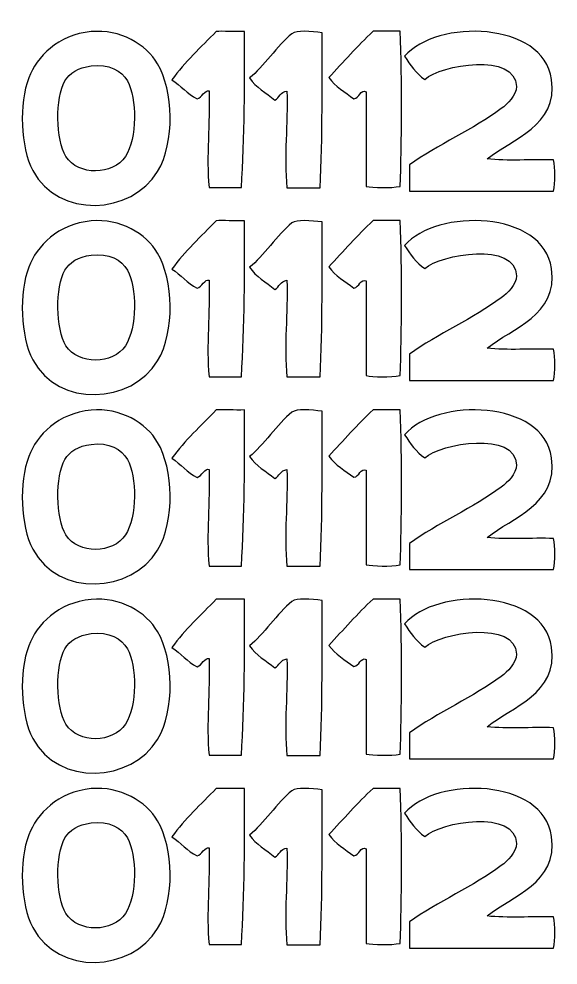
# Model space of a CAD drawing. Header units: centimetres. Extents: x -11.1 to 11, y -11.1 to 11.
# Drawn here: x 4.76 to 10.97, y -0.05 to 10.86 of the extents above; entities that cross this region are included whole.
import ezdxf

# ---------------------------------------------------------------- set-up
doc = ezdxf.new("R2010")
doc.units = ezdxf.units.CM
doc.header["$MEASUREMENT"] = 0
doc.layers.add('Layer 1', color=7, linetype='Continuous')

msp = doc.modelspace()

# ---------------------------------------------------------------- linework, layer by layer
at = {"layer": 'Layer 1'}
for points, knots in [([(10.1523, 9.24504), (10.38442, 9.21797), (10.66678, 9.24118), (10.91819, 9.23345), (10.91819, 9.23345), (10.93732, 9.13913), (10.93732, 8.96805), (10.91819, 8.87372), (10.91819, 8.87372), (10.3651, 8.87372), (9.81191, 8.87372), (9.2588, 8.87372), (9.2588, 8.87372), (9.2588, 8.97429), (9.2588, 9.07483), (9.2588, 9.17542), (9.2588, 9.17542), (9.57569, 9.40661), (9.9972, 9.5891), (10.31478, 9.82526), (10.31478, 9.82526), (10.38661, 9.87868), (10.49012, 9.97538), (10.48888, 10.08056), (10.48888, 10.08056), (10.48428, 10.47542), (9.6156, 10.33072), (9.43287, 10.16179), (9.43287, 10.16179), (9.33317, 10.22844), (9.26735, 10.32893), (9.2008, 10.42868), (9.2008, 10.42868), (9.56847, 10.85858), (10.80256, 10.83352), (10.89501, 10.16179), (10.89501, 10.16179), (10.96941, 9.62118), (10.44083, 9.47896), (10.1523, 9.24504)], [0, 0, 0, 0, 0.09090909, 0.09090909, 0.09090909, 0.09090909, 0.18181818, 0.18181818, 0.18181818, 0.18181818, 0.27272727, 0.27272727, 0.27272727, 0.27272727, 0.36363636, 0.36363636, 0.36363636, 0.36363636, 0.45454545, 0.45454545, 0.45454545, 0.45454545, 0.54545455, 0.54545455, 0.54545455, 0.54545455, 0.63636364, 0.63636364, 0.63636364, 0.63636364, 0.72727273, 0.72727273, 0.72727273, 0.72727273, 0.81818182, 0.81818182, 0.81818182, 0.81818182, 1, 1, 1, 1]), ([(5.58882, 10.71208), (5.92339, 10.74327), (6.22477, 10.56489), (6.35471, 10.34076), (6.35471, 10.34076), (6.53381, 10.03183), (6.56045, 9.44102), (6.35471, 9.0991), (6.35471, 9.0991), (6.05549, 8.60187), (5.21113, 8.55393), (4.91577, 9.11069), (4.91577, 9.11069), (4.77279, 9.38027), (4.75662, 9.88417), (4.86936, 10.17828), (4.86936, 10.17828), (4.96308, 10.42273), (5.20457, 10.67623), (5.58882, 10.71208)], [0, 0, 0, 0, 0.16666667, 0.16666667, 0.16666667, 0.16666667, 0.33333333, 0.33333333, 0.33333333, 0.33333333, 0.5, 0.5, 0.5, 0.5, 0.66666667, 0.66666667, 0.66666667, 0.66666667, 1, 1, 1, 1]), ([(7.35481, 10.71398), (7.35814, 10.14581), (7.3573, 9.48152), (7.31999, 8.91534), (7.31999, 8.91534), (7.19622, 8.91534), (7.07245, 8.91534), (6.94867, 8.91534), (6.94867, 8.91534), (6.91271, 9.27644), (6.96095, 9.65334), (6.94867, 10.02934), (6.94867, 10.02934), (6.898, 10.0454), (6.86673, 9.95153), (6.80939, 9.9365), (6.80939, 9.9365), (6.6962, 9.99346), (6.62315, 10.09062), (6.5193, 10.15698), (6.5193, 10.15698), (6.66887, 10.36328), (6.85418, 10.53383), (7.02989, 10.71398), (7.02989, 10.71398), (7.10229, 10.71901), (7.24683, 10.71057), (7.35481, 10.71398)], [0, 0, 0, 0, 0.125, 0.125, 0.125, 0.125, 0.25, 0.25, 0.25, 0.25, 0.375, 0.375, 0.375, 0.375, 0.5, 0.5, 0.5, 0.5, 0.625, 0.625, 0.625, 0.625, 0.75, 0.75, 0.75, 0.75, 1, 1, 1, 1]), ([(8.25011, 10.70009), (8.25297, 10.17566), (8.25508, 9.48052), (8.22691, 8.91301), (8.22691, 8.91301), (8.09927, 8.91301), (7.97164, 8.91301), (7.84398, 8.91301), (7.84398, 8.91301), (7.80842, 9.27369), (7.85874, 9.6485), (7.84398, 10.02701), (7.84398, 10.02701), (7.77077, 10.01897), (7.75863, 9.94991), (7.70473, 9.92255), (7.70473, 9.92255), (7.60734, 10.00698), (7.48558, 10.06704), (7.41461, 10.17785), (7.41461, 10.17785), (7.56939, 10.30154), (7.7356, 10.55586), (7.90197, 10.68844), (7.90197, 10.68844), (7.95502, 10.73073), (8.12469, 10.71467), (8.25011, 10.70009)], [0, 0, 0, 0, 0.125, 0.125, 0.125, 0.125, 0.25, 0.25, 0.25, 0.25, 0.375, 0.375, 0.375, 0.375, 0.5, 0.5, 0.5, 0.5, 0.625, 0.625, 0.625, 0.625, 0.75, 0.75, 0.75, 0.75, 1, 1, 1, 1]), ([(9.15083, 10.71563), (9.17096, 10.15871), (9.16906, 9.40946), (9.15083, 8.92858), (9.15083, 8.92858), (9.03775, 8.90659), (8.83682, 8.91453), (8.75631, 8.92858), (8.75631, 8.92858), (8.75631, 9.29217), (8.75631, 9.65579), (8.75631, 10.01938), (8.75631, 10.01938), (8.69728, 10.05097), (8.67656, 9.94461), (8.61703, 9.93815), (8.61703, 9.93815), (8.51371, 10.01274), (8.40235, 10.07931), (8.32694, 10.18183), (8.32694, 10.18183), (8.4954, 10.36154), (8.65825, 10.54677), (8.83751, 10.71563), (8.83751, 10.71563), (8.94194, 10.71563), (9.0464, 10.71563), (9.15083, 10.71563)], [0, 0, 0, 0, 0.125, 0.125, 0.125, 0.125, 0.25, 0.25, 0.25, 0.25, 0.375, 0.375, 0.375, 0.375, 0.5, 0.5, 0.5, 0.5, 0.625, 0.625, 0.625, 0.625, 0.75, 0.75, 0.75, 0.75, 1, 1, 1, 1]), ([(5.28712, 10.14346), (5.1725, 9.95188), (5.18018, 9.46306), (5.29874, 9.27314), (5.29874, 9.27314), (5.43958, 9.04756), (5.84103, 9.05547), (5.98338, 9.27314), (5.98338, 9.27314), (6.12041, 9.48269), (6.1157, 9.94608), (6.00661, 10.14346), (6.00661, 10.14346), (5.9406, 10.26287), (5.79346, 10.34396), (5.58883, 10.31753), (5.58883, 10.31753), (5.44026, 10.29835), (5.34178, 10.2348), (5.28712, 10.14346)], [0, 0, 0, 0, 0.16666667, 0.16666667, 0.16666667, 0.16666667, 0.33333333, 0.33333333, 0.33333333, 0.33333333, 0.5, 0.5, 0.5, 0.5, 0.66666667, 0.66666667, 0.66666667, 0.66666667, 1, 1, 1, 1]), ([(10.1523, 7.06371), (10.38442, 7.03664), (10.66678, 7.05985), (10.91819, 7.05212), (10.91819, 7.05212), (10.93732, 6.9578), (10.93732, 6.78672), (10.91819, 6.69239), (10.91819, 6.69239), (10.3651, 6.69239), (9.81191, 6.69239), (9.2588, 6.69239), (9.2588, 6.69239), (9.2588, 6.79296), (9.2588, 6.8935), (9.2588, 6.99409), (9.2588, 6.99409), (9.57569, 7.22528), (9.9972, 7.40777), (10.31478, 7.64393), (10.31478, 7.64393), (10.38661, 7.69735), (10.49012, 7.79405), (10.48888, 7.89923), (10.48888, 7.89923), (10.48428, 8.29409), (9.6156, 8.14939), (9.43287, 7.98046), (9.43287, 7.98046), (9.33317, 8.04711), (9.26735, 8.1476), (9.2008, 8.24735), (9.2008, 8.24735), (9.56847, 8.67725), (10.80256, 8.65219), (10.89501, 7.98046), (10.89501, 7.98046), (10.96941, 7.43982), (10.44083, 7.29761), (10.1523, 7.06371)], [0, 0, 0, 0, 0.09090909, 0.09090909, 0.09090909, 0.09090909, 0.18181818, 0.18181818, 0.18181818, 0.18181818, 0.27272727, 0.27272727, 0.27272727, 0.27272727, 0.36363636, 0.36363636, 0.36363636, 0.36363636, 0.45454545, 0.45454545, 0.45454545, 0.45454545, 0.54545455, 0.54545455, 0.54545455, 0.54545455, 0.63636364, 0.63636364, 0.63636364, 0.63636364, 0.72727273, 0.72727273, 0.72727273, 0.72727273, 0.81818182, 0.81818182, 0.81818182, 0.81818182, 1, 1, 1, 1]), ([(5.58882, 8.53075), (5.92339, 8.56194), (6.22477, 8.38356), (6.35471, 8.15943), (6.35471, 8.15943), (6.53381, 7.8505), (6.56045, 7.25969), (6.35471, 6.91777), (6.35471, 6.91777), (6.05549, 6.42054), (5.21113, 6.3726), (4.91577, 6.92936), (4.91577, 6.92936), (4.77279, 7.19894), (4.75662, 7.70284), (4.86936, 7.99695), (4.86936, 7.99695), (4.96308, 8.24137), (5.20457, 8.4949), (5.58882, 8.53075)], [0, 0, 0, 0, 0.16666667, 0.16666667, 0.16666667, 0.16666667, 0.33333333, 0.33333333, 0.33333333, 0.33333333, 0.5, 0.5, 0.5, 0.5, 0.66666667, 0.66666667, 0.66666667, 0.66666667, 1, 1, 1, 1]), ([(7.35481, 8.53265), (7.35814, 7.96448), (7.3573, 7.30019), (7.31999, 6.73401), (7.31999, 6.73401), (7.19622, 6.73401), (7.07245, 6.73401), (6.94867, 6.73401), (6.94867, 6.73401), (6.91271, 7.09511), (6.96095, 7.47201), (6.94867, 7.84801), (6.94867, 7.84801), (6.898, 7.86407), (6.86673, 7.7702), (6.80939, 7.75517), (6.80939, 7.75517), (6.6962, 7.81213), (6.62315, 7.90929), (6.5193, 7.97565), (6.5193, 7.97565), (6.66887, 8.18195), (6.85418, 8.3525), (7.02989, 8.53265), (7.02989, 8.53265), (7.10229, 8.53768), (7.24683, 8.52921), (7.35481, 8.53265)], [0, 0, 0, 0, 0.125, 0.125, 0.125, 0.125, 0.25, 0.25, 0.25, 0.25, 0.375, 0.375, 0.375, 0.375, 0.5, 0.5, 0.5, 0.5, 0.625, 0.625, 0.625, 0.625, 0.75, 0.75, 0.75, 0.75, 1, 1, 1, 1]), ([(8.25011, 8.51874), (8.25297, 7.99431), (8.25508, 7.29917), (8.22691, 6.73166), (8.22691, 6.73166), (8.09927, 6.73166), (7.97164, 6.73166), (7.84398, 6.73166), (7.84398, 6.73166), (7.80842, 7.09234), (7.85874, 7.46715), (7.84398, 7.84566), (7.84398, 7.84566), (7.77077, 7.83762), (7.75863, 7.76856), (7.70473, 7.7412), (7.70473, 7.7412), (7.60734, 7.82563), (7.48558, 7.88569), (7.41461, 7.9965), (7.41461, 7.9965), (7.56939, 8.12019), (7.7356, 8.37451), (7.90197, 8.50709), (7.90197, 8.50709), (7.95502, 8.5494), (8.12469, 8.53334), (8.25011, 8.51874)], [0, 0, 0, 0, 0.125, 0.125, 0.125, 0.125, 0.25, 0.25, 0.25, 0.25, 0.375, 0.375, 0.375, 0.375, 0.5, 0.5, 0.5, 0.5, 0.625, 0.625, 0.625, 0.625, 0.75, 0.75, 0.75, 0.75, 1, 1, 1, 1]), ([(9.15083, 8.53429), (9.17096, 7.97737), (9.16906, 7.22812), (9.15083, 6.74724), (9.15083, 6.74724), (9.03775, 6.72525), (8.83682, 6.73319), (8.75631, 6.74724), (8.75631, 6.74724), (8.75631, 7.11083), (8.75631, 7.47445), (8.75631, 7.83804), (8.75631, 7.83804), (8.69728, 7.86963), (8.67656, 7.76327), (8.61703, 7.75681), (8.61703, 7.75681), (8.51371, 7.8314), (8.40235, 7.89797), (8.32694, 8.00049), (8.32694, 8.00049), (8.4954, 8.1802), (8.65825, 8.36543), (8.83751, 8.53429), (8.83751, 8.53429), (8.94194, 8.53429), (9.0464, 8.53429), (9.15083, 8.53429)], [0, 0, 0, 0, 0.125, 0.125, 0.125, 0.125, 0.25, 0.25, 0.25, 0.25, 0.375, 0.375, 0.375, 0.375, 0.5, 0.5, 0.5, 0.5, 0.625, 0.625, 0.625, 0.625, 0.75, 0.75, 0.75, 0.75, 1, 1, 1, 1]), ([(5.28712, 7.96213), (5.1725, 7.77055), (5.18018, 7.28173), (5.29874, 7.09181), (5.29874, 7.09181), (5.43958, 6.86623), (5.84103, 6.87414), (5.98338, 7.09181), (5.98338, 7.09181), (6.12041, 7.30136), (6.1157, 7.76475), (6.00661, 7.96213), (6.00661, 7.96213), (5.9406, 8.08154), (5.79346, 8.16263), (5.58883, 8.1362), (5.58883, 8.1362), (5.44026, 8.11699), (5.34178, 8.05347), (5.28712, 7.96213)], [0, 0, 0, 0, 0.16666667, 0.16666667, 0.16666667, 0.16666667, 0.33333333, 0.33333333, 0.33333333, 0.33333333, 0.5, 0.5, 0.5, 0.5, 0.66666667, 0.66666667, 0.66666667, 0.66666667, 1, 1, 1, 1]), ([(10.1523, 4.88236), (10.38442, 4.85529), (10.66678, 4.8785), (10.91819, 4.87077), (10.91819, 4.87077), (10.93732, 4.77645), (10.93732, 4.60537), (10.91819, 4.51102), (10.91819, 4.51102), (10.3651, 4.51102), (9.81191, 4.51102), (9.2588, 4.51102), (9.2588, 4.51102), (9.2588, 4.61159), (9.2588, 4.71216), (9.2588, 4.81272), (9.2588, 4.81272), (9.57569, 5.04391), (9.9972, 5.2264), (10.31478, 5.46256), (10.31478, 5.46256), (10.38661, 5.51598), (10.49012, 5.61268), (10.48888, 5.71786), (10.48888, 5.71786), (10.48428, 6.11272), (9.6156, 5.96802), (9.43287, 5.79909), (9.43287, 5.79909), (9.33317, 5.86574), (9.26735, 5.96623), (9.2008, 6.06598), (9.2008, 6.06598), (9.56847, 6.49588), (10.80256, 6.47082), (10.89501, 5.79909), (10.89501, 5.79909), (10.96941, 5.25849), (10.44083, 5.11627), (10.1523, 4.88236)], [0, 0, 0, 0, 0.09090909, 0.09090909, 0.09090909, 0.09090909, 0.18181818, 0.18181818, 0.18181818, 0.18181818, 0.27272727, 0.27272727, 0.27272727, 0.27272727, 0.36363636, 0.36363636, 0.36363636, 0.36363636, 0.45454545, 0.45454545, 0.45454545, 0.45454545, 0.54545455, 0.54545455, 0.54545455, 0.54545455, 0.63636364, 0.63636364, 0.63636364, 0.63636364, 0.72727273, 0.72727273, 0.72727273, 0.72727273, 0.81818182, 0.81818182, 0.81818182, 0.81818182, 1, 1, 1, 1]), ([(5.58882, 6.34942), (5.92339, 6.38061), (6.22477, 6.20223), (6.35471, 5.9781), (6.35471, 5.9781), (6.53381, 5.66917), (6.56045, 5.07836), (6.35471, 4.73644), (6.35471, 4.73644), (6.05549, 4.23921), (5.21113, 4.19124), (4.91577, 4.74803), (4.91577, 4.74803), (4.77279, 5.01761), (4.75662, 5.52151), (4.86936, 5.81562), (4.86936, 5.81562), (4.96308, 6.06004), (5.20457, 6.31357), (5.58882, 6.34942)], [0, 0, 0, 0, 0.16666667, 0.16666667, 0.16666667, 0.16666667, 0.33333333, 0.33333333, 0.33333333, 0.33333333, 0.5, 0.5, 0.5, 0.5, 0.66666667, 0.66666667, 0.66666667, 0.66666667, 1, 1, 1, 1]), ([(7.35481, 6.3513), (7.35814, 5.78313), (7.3573, 5.11884), (7.31999, 4.55264), (7.31999, 4.55264), (7.19622, 4.55264), (7.07245, 4.55264), (6.94867, 4.55264), (6.94867, 4.55264), (6.91271, 4.91374), (6.96095, 5.29067), (6.94867, 5.66667), (6.94867, 5.66667), (6.898, 5.68273), (6.86673, 5.58886), (6.80939, 5.57383), (6.80939, 5.57383), (6.6962, 5.63079), (6.62315, 5.72795), (6.5193, 5.79431), (6.5193, 5.79431), (6.66887, 6.00061), (6.85418, 6.17116), (7.02989, 6.35131), (7.02989, 6.35131), (7.10229, 6.35635), (7.24683, 6.34788), (7.35481, 6.3513)], [0, 0, 0, 0, 0.125, 0.125, 0.125, 0.125, 0.25, 0.25, 0.25, 0.25, 0.375, 0.375, 0.375, 0.375, 0.5, 0.5, 0.5, 0.5, 0.625, 0.625, 0.625, 0.625, 0.75, 0.75, 0.75, 0.75, 1, 1, 1, 1]), ([(8.25011, 6.33741), (8.25297, 5.81298), (8.25508, 5.11784), (8.22691, 4.55033), (8.22691, 4.55033), (8.09927, 4.55033), (7.97164, 4.55033), (7.84398, 4.55033), (7.84398, 4.55033), (7.80842, 4.91104), (7.85874, 5.28585), (7.84398, 5.66436), (7.84398, 5.66436), (7.77077, 5.65632), (7.75863, 5.58726), (7.70473, 5.5599), (7.70473, 5.5599), (7.60734, 5.64433), (7.48558, 5.70439), (7.41461, 5.8152), (7.41461, 5.8152), (7.56939, 5.93889), (7.7356, 6.19321), (7.90197, 6.32579), (7.90197, 6.32579), (7.95502, 6.36807), (8.12469, 6.35201), (8.25011, 6.33741)], [0, 0, 0, 0, 0.125, 0.125, 0.125, 0.125, 0.25, 0.25, 0.25, 0.25, 0.375, 0.375, 0.375, 0.375, 0.5, 0.5, 0.5, 0.5, 0.625, 0.625, 0.625, 0.625, 0.75, 0.75, 0.75, 0.75, 1, 1, 1, 1]), ([(9.15083, 6.35296), (9.17096, 5.79604), (9.16906, 5.04679), (9.15083, 4.56591), (9.15083, 4.56591), (9.03775, 4.54392), (8.83682, 4.55189), (8.75631, 4.56591), (8.75631, 4.56591), (8.75631, 4.92953), (8.75631, 5.29312), (8.75631, 5.65671), (8.75631, 5.65671), (8.69728, 5.6883), (8.67656, 5.58194), (8.61703, 5.57548), (8.61703, 5.57548), (8.51371, 5.65007), (8.40235, 5.71664), (8.32694, 5.81916), (8.32694, 5.81916), (8.4954, 5.99887), (8.65825, 6.1841), (8.83751, 6.35296), (8.83751, 6.35296), (8.94194, 6.35296), (9.0464, 6.35296), (9.15083, 6.35296)], [0, 0, 0, 0, 0.125, 0.125, 0.125, 0.125, 0.25, 0.25, 0.25, 0.25, 0.375, 0.375, 0.375, 0.375, 0.5, 0.5, 0.5, 0.5, 0.625, 0.625, 0.625, 0.625, 0.75, 0.75, 0.75, 0.75, 1, 1, 1, 1]), ([(5.28712, 5.78078), (5.1725, 5.5892), (5.18018, 5.10038), (5.29874, 4.91046), (5.29874, 4.91046), (5.43958, 4.68488), (5.84103, 4.69279), (5.98338, 4.91046), (5.98338, 4.91046), (6.12041, 5.12001), (6.1157, 5.5834), (6.00661, 5.78078), (6.00661, 5.78078), (5.9406, 5.90019), (5.79346, 5.98128), (5.58883, 5.95485), (5.58883, 5.95485), (5.44026, 5.93566), (5.34178, 5.87211), (5.28712, 5.78078)], [0, 0, 0, 0, 0.16666667, 0.16666667, 0.16666667, 0.16666667, 0.33333333, 0.33333333, 0.33333333, 0.33333333, 0.5, 0.5, 0.5, 0.5, 0.66666667, 0.66666667, 0.66666667, 0.66666667, 1, 1, 1, 1]), ([(10.1523, 2.701), (10.38442, 2.67393), (10.66678, 2.69714), (10.91819, 2.68941), (10.91819, 2.68941), (10.93732, 2.59509), (10.93732, 2.42401), (10.91819, 2.32968), (10.91819, 2.32968), (10.3651, 2.32968), (9.81191, 2.32968), (9.2588, 2.32968), (9.2588, 2.32968), (9.2588, 2.43025), (9.2588, 2.53079), (9.2588, 2.63138), (9.2588, 2.63138), (9.57569, 2.86257), (9.9972, 3.04506), (10.31478, 3.28122), (10.31478, 3.28122), (10.38661, 3.33464), (10.49012, 3.43134), (10.48888, 3.53652), (10.48888, 3.53652), (10.48428, 3.93138), (9.6156, 3.78668), (9.43287, 3.61775), (9.43287, 3.61775), (9.33317, 3.6844), (9.26735, 3.78489), (9.2008, 3.88464), (9.2008, 3.88464), (9.56847, 4.31454), (10.80256, 4.28948), (10.89501, 3.61775), (10.89501, 3.61775), (10.96941, 3.07713), (10.44083, 2.93492), (10.1523, 2.701)], [0, 0, 0, 0, 0.09090909, 0.09090909, 0.09090909, 0.09090909, 0.18181818, 0.18181818, 0.18181818, 0.18181818, 0.27272727, 0.27272727, 0.27272727, 0.27272727, 0.36363636, 0.36363636, 0.36363636, 0.36363636, 0.45454545, 0.45454545, 0.45454545, 0.45454545, 0.54545455, 0.54545455, 0.54545455, 0.54545455, 0.63636364, 0.63636364, 0.63636364, 0.63636364, 0.72727273, 0.72727273, 0.72727273, 0.72727273, 0.81818182, 0.81818182, 0.81818182, 0.81818182, 1, 1, 1, 1]), ([(5.58882, 4.16806), (5.92339, 4.19925), (6.22477, 4.02087), (6.35471, 3.79674), (6.35471, 3.79674), (6.53381, 3.48781), (6.56045, 2.897), (6.35471, 2.55508), (6.35471, 2.55508), (6.05549, 2.05785), (5.21113, 2.00991), (4.91577, 2.56667), (4.91577, 2.56667), (4.77279, 2.83625), (4.75662, 3.34015), (4.86936, 3.63426), (4.86936, 3.63426), (4.96308, 3.87869), (5.20457, 4.13221), (5.58882, 4.16806)], [0, 0, 0, 0, 0.16666667, 0.16666667, 0.16666667, 0.16666667, 0.33333333, 0.33333333, 0.33333333, 0.33333333, 0.5, 0.5, 0.5, 0.5, 0.66666667, 0.66666667, 0.66666667, 0.66666667, 1, 1, 1, 1]), ([(7.35481, 4.16994), (7.35814, 3.60177), (7.3573, 2.93748), (7.31999, 2.3713), (7.31999, 2.3713), (7.19622, 2.3713), (7.07245, 2.3713), (6.94867, 2.3713), (6.94867, 2.3713), (6.91271, 2.7324), (6.96095, 3.1093), (6.94867, 3.4853), (6.94867, 3.4853), (6.898, 3.50136), (6.86673, 3.40749), (6.80939, 3.39246), (6.80939, 3.39246), (6.6962, 3.44942), (6.62315, 3.54658), (6.5193, 3.61294), (6.5193, 3.61294), (6.66887, 3.81924), (6.85418, 3.98979), (7.02989, 4.16994), (7.02989, 4.16994), (7.10229, 4.17499), (7.24683, 4.16653), (7.35481, 4.16994)], [0, 0, 0, 0, 0.125, 0.125, 0.125, 0.125, 0.25, 0.25, 0.25, 0.25, 0.375, 0.375, 0.375, 0.375, 0.5, 0.5, 0.5, 0.5, 0.625, 0.625, 0.625, 0.625, 0.75, 0.75, 0.75, 0.75, 1, 1, 1, 1]), ([(8.25011, 4.15605), (8.25297, 3.63162), (8.25508, 2.93648), (8.22691, 2.36897), (8.22691, 2.36897), (8.09927, 2.36897), (7.97164, 2.36897), (7.84398, 2.36897), (7.84398, 2.36897), (7.80842, 2.72965), (7.85874, 3.10446), (7.84398, 3.48297), (7.84398, 3.48297), (7.77077, 3.47493), (7.75863, 3.40587), (7.70473, 3.37851), (7.70473, 3.37851), (7.60734, 3.46294), (7.48558, 3.523), (7.41461, 3.63381), (7.41461, 3.63381), (7.56939, 3.7575), (7.7356, 4.01182), (7.90197, 4.1444), (7.90197, 4.1444), (7.95502, 4.18671), (8.12469, 4.17065), (8.25011, 4.15605)], [0, 0, 0, 0, 0.125, 0.125, 0.125, 0.125, 0.25, 0.25, 0.25, 0.25, 0.375, 0.375, 0.375, 0.375, 0.5, 0.5, 0.5, 0.5, 0.625, 0.625, 0.625, 0.625, 0.75, 0.75, 0.75, 0.75, 1, 1, 1, 1]), ([(9.15083, 4.17161), (9.17096, 3.61469), (9.16906, 2.86544), (9.15083, 2.38456), (9.15083, 2.38456), (9.03775, 2.36257), (8.83682, 2.37051), (8.75631, 2.38456), (8.75631, 2.38456), (8.75631, 2.74815), (8.75631, 3.11177), (8.75631, 3.47536), (8.75631, 3.47536), (8.69728, 3.50695), (8.67656, 3.40059), (8.61703, 3.39413), (8.61703, 3.39413), (8.51371, 3.46872), (8.40235, 3.53529), (8.32694, 3.63781), (8.32694, 3.63781), (8.4954, 3.81752), (8.65825, 4.00275), (8.83751, 4.17161), (8.83751, 4.17161), (8.94194, 4.17161), (9.0464, 4.17161), (9.15083, 4.17161)], [0, 0, 0, 0, 0.125, 0.125, 0.125, 0.125, 0.25, 0.25, 0.25, 0.25, 0.375, 0.375, 0.375, 0.375, 0.5, 0.5, 0.5, 0.5, 0.625, 0.625, 0.625, 0.625, 0.75, 0.75, 0.75, 0.75, 1, 1, 1, 1]), ([(5.28712, 3.59944), (5.1725, 3.40786), (5.18018, 2.91904), (5.29874, 2.72912), (5.29874, 2.72912), (5.43958, 2.50354), (5.84103, 2.51145), (5.98338, 2.72912), (5.98338, 2.72912), (6.12041, 2.93867), (6.1157, 3.40206), (6.00661, 3.59944), (6.00661, 3.59944), (5.9406, 3.71885), (5.79346, 3.79994), (5.58883, 3.77351), (5.58883, 3.77351), (5.44026, 3.75431), (5.34178, 3.69078), (5.28712, 3.59944)], [0, 0, 0, 0, 0.16666667, 0.16666667, 0.16666667, 0.16666667, 0.33333333, 0.33333333, 0.33333333, 0.33333333, 0.5, 0.5, 0.5, 0.5, 0.66666667, 0.66666667, 0.66666667, 0.66666667, 1, 1, 1, 1]), ([(10.1523, 0.51967), (10.38442, 0.4926), (10.66678, 0.51581), (10.91819, 0.50808), (10.91819, 0.50808), (10.93732, 0.41376), (10.93732, 0.24268), (10.91819, 0.14835), (10.91819, 0.14835), (10.3651, 0.14835), (9.81191, 0.14835), (9.2588, 0.14835), (9.2588, 0.14835), (9.2588, 0.24892), (9.2588, 0.34946), (9.2588, 0.45005), (9.2588, 0.45005), (9.57569, 0.68124), (9.9972, 0.86373), (10.31478, 1.09989), (10.31478, 1.09989), (10.38661, 1.15331), (10.49012, 1.25001), (10.48888, 1.35519), (10.48888, 1.35519), (10.48428, 1.75005), (9.6156, 1.60535), (9.43287, 1.43642), (9.43287, 1.43642), (9.33317, 1.50307), (9.26735, 1.60356), (9.2008, 1.70331), (9.2008, 1.70331), (9.56847, 2.13321), (10.80256, 2.10815), (10.89501, 1.43642), (10.89501, 1.43642), (10.96941, 0.8958), (10.44083, 0.75359), (10.1523, 0.51967)], [0, 0, 0, 0, 0.09090909, 0.09090909, 0.09090909, 0.09090909, 0.18181818, 0.18181818, 0.18181818, 0.18181818, 0.27272727, 0.27272727, 0.27272727, 0.27272727, 0.36363636, 0.36363636, 0.36363636, 0.36363636, 0.45454545, 0.45454545, 0.45454545, 0.45454545, 0.54545455, 0.54545455, 0.54545455, 0.54545455, 0.63636364, 0.63636364, 0.63636364, 0.63636364, 0.72727273, 0.72727273, 0.72727273, 0.72727273, 0.81818182, 0.81818182, 0.81818182, 0.81818182, 1, 1, 1, 1]), ([(5.58882, 1.9867), (5.92339, 2.01789), (6.22477, 1.83951), (6.35471, 1.61538), (6.35471, 1.61538), (6.53381, 1.30645), (6.56045, 0.71564), (6.35471, 0.37372), (6.35471, 0.37372), (6.05549, -0.12351), (5.21113, -0.17145), (4.91577, 0.38531), (4.91577, 0.38531), (4.77279, 0.65489), (4.75662, 1.15879), (4.86936, 1.4529), (4.86936, 1.4529), (4.96308, 1.69735), (5.20457, 1.95085), (5.58882, 1.9867)], [0, 0, 0, 0, 0.16666667, 0.16666667, 0.16666667, 0.16666667, 0.33333333, 0.33333333, 0.33333333, 0.33333333, 0.5, 0.5, 0.5, 0.5, 0.66666667, 0.66666667, 0.66666667, 0.66666667, 1, 1, 1, 1]), ([(7.35481, 1.98861), (7.35814, 1.42044), (7.3573, 0.75615), (7.31999, 0.18997), (7.31999, 0.18997), (7.19622, 0.18997), (7.07245, 0.18997), (6.94867, 0.18997), (6.94867, 0.18997), (6.91271, 0.55107), (6.96095, 0.92797), (6.94867, 1.30397), (6.94867, 1.30397), (6.898, 1.32003), (6.86673, 1.22616), (6.80939, 1.21113), (6.80939, 1.21113), (6.6962, 1.26809), (6.62315, 1.36525), (6.5193, 1.43161), (6.5193, 1.43161), (6.66887, 1.63791), (6.85418, 1.80846), (7.02989, 1.98861), (7.02989, 1.98861), (7.10229, 1.99366), (7.24683, 1.9852), (7.35481, 1.98861)], [0, 0, 0, 0, 0.125, 0.125, 0.125, 0.125, 0.25, 0.25, 0.25, 0.25, 0.375, 0.375, 0.375, 0.375, 0.5, 0.5, 0.5, 0.5, 0.625, 0.625, 0.625, 0.625, 0.75, 0.75, 0.75, 0.75, 1, 1, 1, 1]), ([(8.25011, 1.97472), (8.25297, 1.45029), (8.25508, 0.75515), (8.22691, 0.18764), (8.22691, 0.18764), (8.09927, 0.18764), (7.97164, 0.18764), (7.84398, 0.18764), (7.84398, 0.18764), (7.80842, 0.54832), (7.85874, 0.92313), (7.84398, 1.30164), (7.84398, 1.30164), (7.77077, 1.2936), (7.75863, 1.22454), (7.70473, 1.19718), (7.70473, 1.19718), (7.60734, 1.28161), (7.48558, 1.34167), (7.41461, 1.45248), (7.41461, 1.45248), (7.56939, 1.57617), (7.7356, 1.83049), (7.90197, 1.96307), (7.90197, 1.96307), (7.95502, 2.00536), (8.12469, 1.98932), (8.25011, 1.97472)], [0, 0, 0, 0, 0.125, 0.125, 0.125, 0.125, 0.25, 0.25, 0.25, 0.25, 0.375, 0.375, 0.375, 0.375, 0.5, 0.5, 0.5, 0.5, 0.625, 0.625, 0.625, 0.625, 0.75, 0.75, 0.75, 0.75, 1, 1, 1, 1]), ([(9.15083, 1.99028), (9.17096, 1.43336), (9.16906, 0.68411), (9.15083, 0.20323), (9.15083, 0.20323), (9.03775, 0.18124), (8.83682, 0.18918), (8.75631, 0.20323), (8.75631, 0.20323), (8.75631, 0.56682), (8.75631, 0.93044), (8.75631, 1.29403), (8.75631, 1.29403), (8.69728, 1.32562), (8.67656, 1.21926), (8.61703, 1.2128), (8.61703, 1.2128), (8.51371, 1.28739), (8.40235, 1.35396), (8.32694, 1.45648), (8.32694, 1.45648), (8.4954, 1.63619), (8.65825, 1.82142), (8.83751, 1.99028), (8.83751, 1.99028), (8.94194, 1.99028), (9.0464, 1.99028), (9.15083, 1.99028)], [0, 0, 0, 0, 0.125, 0.125, 0.125, 0.125, 0.25, 0.25, 0.25, 0.25, 0.375, 0.375, 0.375, 0.375, 0.5, 0.5, 0.5, 0.5, 0.625, 0.625, 0.625, 0.625, 0.75, 0.75, 0.75, 0.75, 1, 1, 1, 1]), ([(5.28712, 1.41809), (5.1725, 1.22651), (5.18018, 0.73769), (5.29874, 0.54777), (5.29874, 0.54777), (5.43958, 0.32219), (5.84103, 0.3301), (5.98338, 0.54777), (5.98338, 0.54777), (6.12041, 0.75732), (6.1157, 1.22071), (6.00661, 1.41809), (6.00661, 1.41809), (5.9406, 1.5375), (5.79346, 1.61859), (5.58883, 1.59216), (5.58883, 1.59216), (5.44026, 1.57297), (5.34178, 1.50942), (5.28712, 1.41809)], [0, 0, 0, 0, 0.16666667, 0.16666667, 0.16666667, 0.16666667, 0.33333333, 0.33333333, 0.33333333, 0.33333333, 0.5, 0.5, 0.5, 0.5, 0.66666667, 0.66666667, 0.66666667, 0.66666667, 1, 1, 1, 1])]:
    msp.add_open_spline(points, degree=3, knots=knots, dxfattribs=at)

doc.saveas('drawing.dxf')
